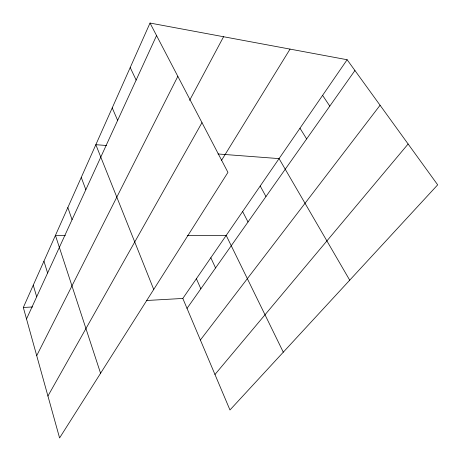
<?xml version="1.0" encoding="UTF-8"?>
<svg xmlns="http://www.w3.org/2000/svg" width="461" height="461" viewBox="0 0 461 461"><rect width="100%" height="100%" fill="white"/><g stroke="black" fill="none" stroke-linecap="round" stroke-linejoin="round"><path stroke-width="0.69" d="M150.027 23.05L227.941 172.379L59.584 437.95L23.321 307.481L150.027 23.05L347.127 59.728L437.679 184.838L229.964 409.979L182.821 298.446L347.127 59.728M26.513 318.966L156.561 35.566M36.713 355.662L177.837 76.353M189.598 100.389L223.573 36.736M47.932 396.034L201.987 122.643M221.418 160.549L290.055 49.108M187.022 308.392L354.93 70.51M200.391 340.011L380.077 105.252M214.964 374.493L408.123 143.999M23.321 307.481L32.645 306.951M146.713 300.491L182.821 298.446M65.347 235.387L55.435 235.381L100.573 373.283M187.275 235.404L226.201 235.415L283.296 352.175M106.451 145.497L95.836 144.691L153.726 289.445M217.972 153.974L279.061 158.613L349.72 280.179M322.596 95.364L329.794 106.122M299.984 128.221L306.64 138.922M260.206 186.014L265.968 196.547M242.63 211.553L248.012 221.983M130.209 67.537L136.139 80.064M210.821 257.757L215.564 267.962M196.392 278.726L200.852 288.805M112.23 107.903L117.641 120.384M81.263 177.416L85.832 189.696M67.842 207.542L72.066 219.69M43.945 261.18L47.598 273.01M33.267 285.146L36.678 296.809"/></g></svg>
